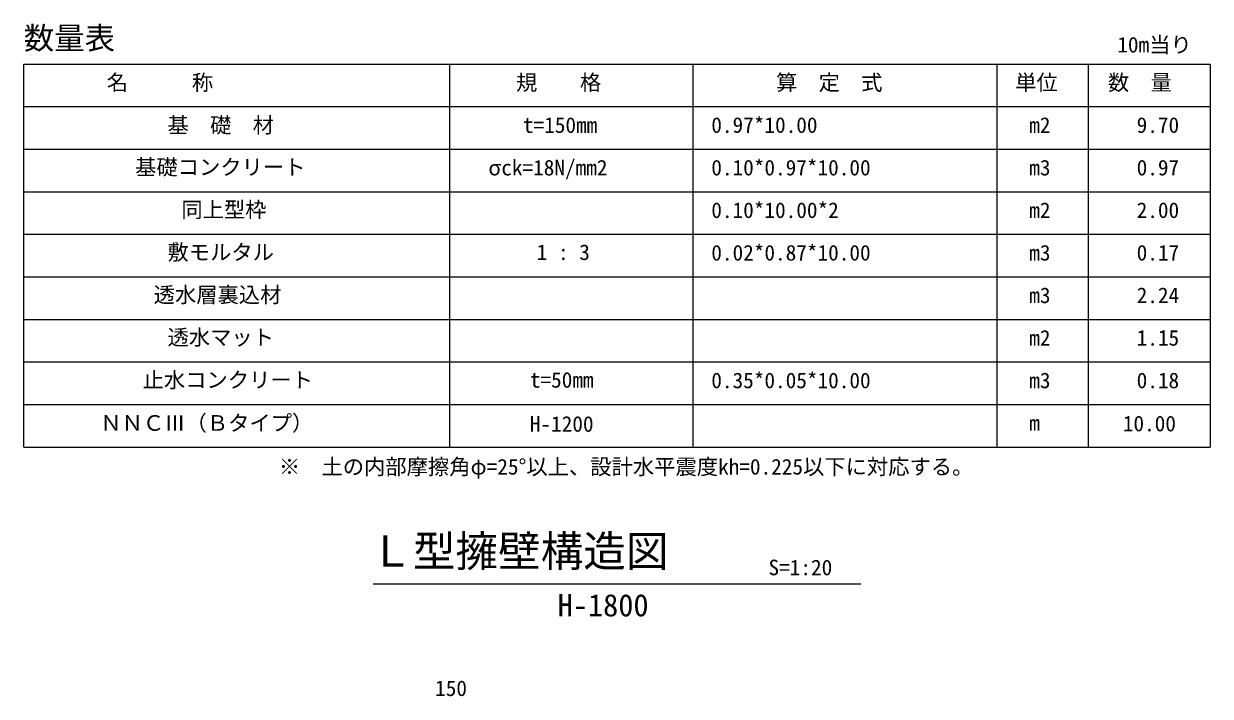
# Model space of a CAD drawing. Units: millimetres, scale not verified, with parts at other scales. Extents: x 748 to 253048, y 13754 to 73154.
# Drawn here: x 31805 to 51305, y 43501 to 54564 of the extents above; entities that cross this region are included whole.
import ezdxf
from ezdxf.enums import TextEntityAlignment as Align

# ---------------------------------------------------------------- set-up
doc = ezdxf.new("R2010")
doc.units = ezdxf.units.MM
doc.header["$LTSCALE"] = 300
for name, color, linetype in [('D-MTR', 1, 'Continuous'), ('D-MTR-TXT', 1, 'Continuous'), ('D-TTL-TXT', 1, 'Continuous')]:
    doc.layers.add(name, color=color, linetype=linetype)
for name, color, linetype, lineweight in [('D-MTR-FRAM', 7, 'Continuous', 18), ('D-STR-DIM', 7, 'Continuous', 18), ('D-TTL-LINE', 7, 'Continuous', 18)]:
    doc.layers.add(name, color=color, linetype=linetype, lineweight=lineweight)
doc.styles.add('ＭＳ ゴシック', font='')
doc.styles.get('ＭＳ ゴシック').set_extended_font_data('MS Gothic')

msp = doc.modelspace()

# ---------------------------------------------------------------- linework, layer by layer
at = {"layer": 'D-MTR-FRAM'}
for p, q in [((31805.3, 53900.4), (51305.3, 53900.4)), ((31805.3, 47600.4), (31805.3, 53900.4)), ((38805.3, 47600.4), (38805.3, 53900.4)), ((42805.3, 47600.4), (42805.3, 53900.4)), ((47805.3, 47600.4), (47805.3, 53900.4)), ((49305.3, 47600.4), (49305.3, 53900.4)), ((49305.3, 47600.4), (49305.3, 53900.4)), ((51305.3, 53900.4), (51305.3, 47600.4)), ((31805.3, 53200.4), (51305.3, 53200.4)), ((31805.3, 52500.4), (51305.3, 52500.4)), ((31805.3, 51800.4), (51305.3, 51800.4)), ((31805.3, 51100.4), (51305.3, 51100.4)), ((31805.3, 50400.4), (51305.3, 50400.4)), ((31805.3, 49700.4), (51305.3, 49700.4)), ((31805.3, 49000.4), (51305.3, 49000.4)), ((31805.3, 48300.4), (51305.3, 48300.4)), ((31805.3, 47600.4), (51305.3, 47600.4))]:
    msp.add_line(p, q, dxfattribs=at)
at = {"layer": 'D-TTL-LINE'}
msp.add_line((37545.7, 45350.9), (45565, 45350.9), dxfattribs=at)

# ---------------------------------------------------------------- texts
at = {"layer": 'D-MTR', "style": 'ＭＳ ゴシック'}
msp.add_text('数量表', height=366.6, dxfattribs=at).set_placement((31805.3, 54033.7), align=Align.BOTTOM_LEFT)
at = {"layer": 'D-MTR-TXT', "style": 'ＭＳ ゴシック'}
for s, p in [('10m当り', (49777.5, 54013.7)), ('名\u3000\u3000\u3000称', (33168.3, 53391.8)), ('規\u3000\u3000格', (39895.7, 53391.8)), ('算\u3000定\u3000式', (44168.3, 53391.8)), ('単位', (48100.5, 53391.8)), ('数\u3000量', (49623.1, 53391.8)), ('基\u3000礎\u3000材', (34168.3, 52691.8)), ('0.97*10.00', (43105.3, 52691.8)), ('t=150mm', (40009.4, 52691.8)), ('m2', (48330.3, 52691.8)), ('9.70', (50095.7, 52691.8)), ('基礎コンクリート', (33636.1, 52000.7)), ('σck=18N/mm2', (39440.9, 51991.7)), ('0.10*0.97*10.00', (43105.3, 51991.7)), ('m3', (48330.3, 51991.8)), ('0.97', (50095.7, 51991.8)), ('同上型枠', (34395.7, 51300.7)), ('0.10*10.00*2', (43105.3, 51291.7)), ('m2', (48330.3, 51291.8)), ('2.00', (50095.7, 51291.8)), ('敷モルタル', (34168.3, 50600.7)), ('1 : 3', (40236.8, 50600.7)), ('0.02*0.87*10.00', (43105.3, 50591.7)), ('m3', (48330.3, 50591.8)), ('0.17', (50095.7, 50591.8)), ('透水層裏込材', (33940.9, 49900.7)), ('m3', (48330.3, 49891.8)), ('2.24', (50095.7, 49891.8)), ('透水マット', (34168.3, 49200.7)), ('m2', (48330.3, 49191.8)), ('1.15', (50095.7, 49191.8)), ('止水コンクリート', (33758.6, 48500.7)), ('t=50mm', (40123.1, 48500.7)), ('0.35*0.05*10.00', (43105.3, 48491.7)), ('m3', (48330.3, 48491.8)), ('0.18', (50095.7, 48491.8)), ('ＮＮＣⅢ（Ｂタイプ）', (33064.4, 47791.8)), ('H-1200', (40123.1, 47775.4)), ('m', (48330.3, 47791.8)), ('10.00', (49868.3, 47782.8)), ('※\u3000土の内部摩擦角φ=25°以上、設計水平震度kh=0.225以下に対応する。', (35998.1, 47072.1))]:
    msp.add_text(s, height=256.6, dxfattribs=at).set_placement(p, align=Align.BOTTOM_LEFT)
at = {"layer": 'D-STR-DIM', "color": 1, "style": 'ＭＳ ゴシック'}
msp.add_text('150', height=256.6, dxfattribs=at).set_placement((38565.9, 43428.6), align=Align.BOTTOM_LEFT)
at = {"layer": 'D-TTL-TXT', "style": 'ＭＳ ゴシック'}
for s, height, p in [('Ｌ型擁壁構造図', 513.2, (37501.3, 45478.8)), ('S=1:20', 256.6, (44045.6, 45414.8)), ('H-1800', 366.6, (40578.7, 44705.5))]:
    msp.add_text(s, height=height, dxfattribs=at).set_placement(p, align=Align.BOTTOM_LEFT)

doc.saveas('drawing.dxf')
